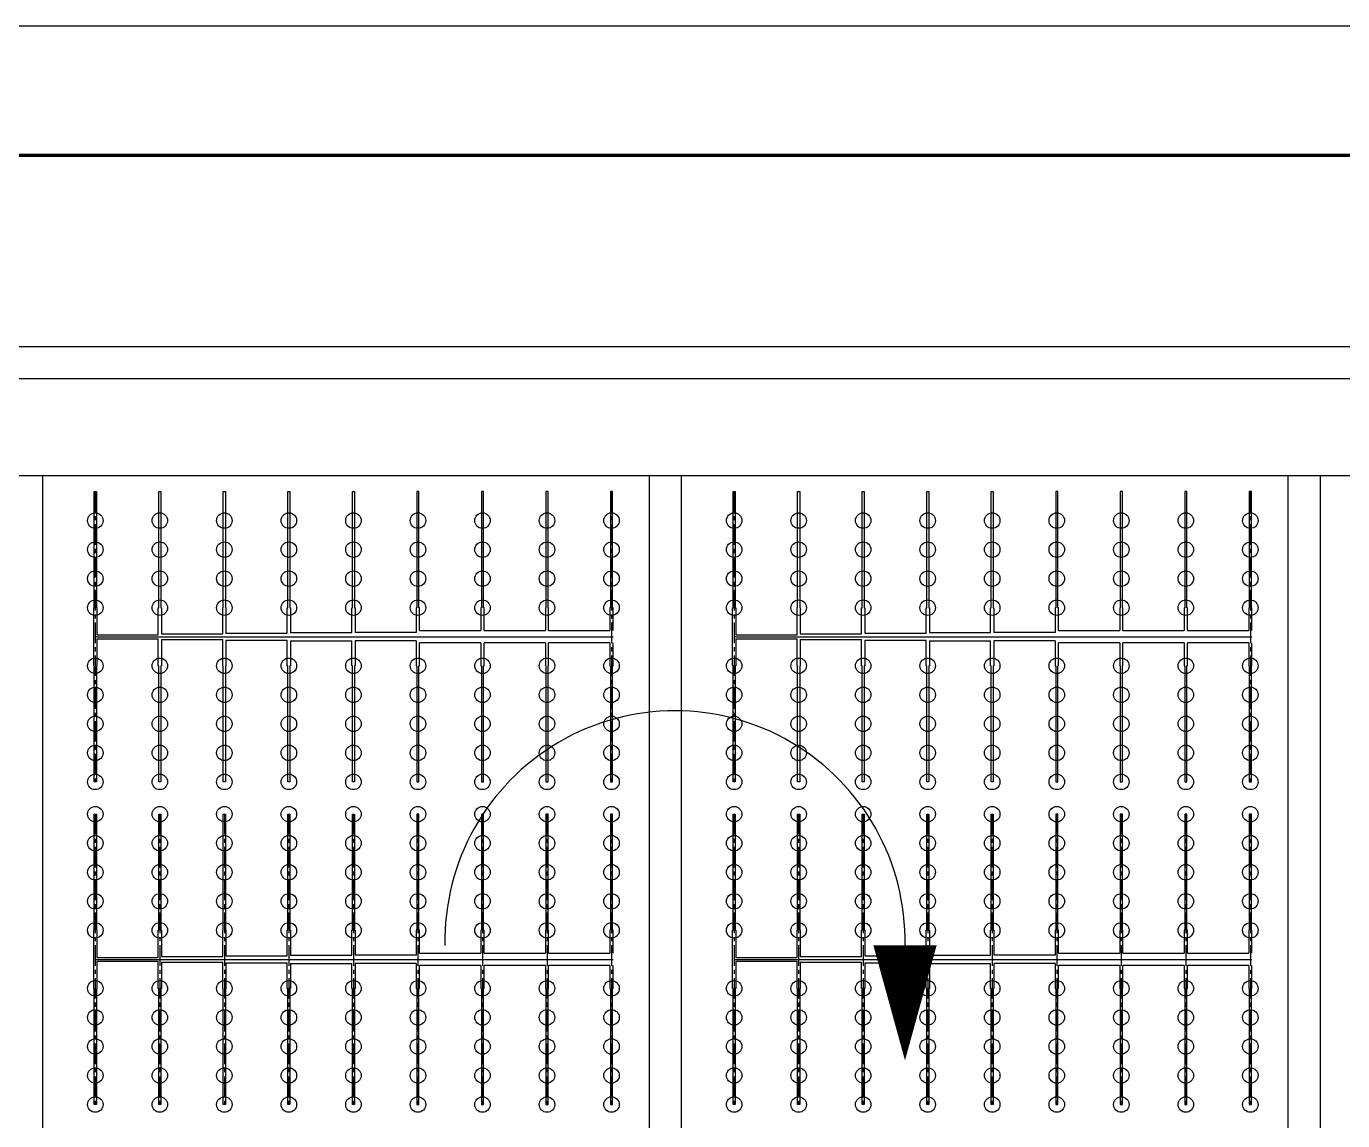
# Model space of a CAD drawing. Header units: millimetres. Extents: x -299291 to 688124, y -407813 to 623474.
# Drawn here: x -256711 to -236312, y 101980 to 118940 of the extents above; entities that cross this region are included whole.
import ezdxf

# ---------------------------------------------------------------- set-up
doc = ezdxf.new("R2010")
doc.units = ezdxf.units.MM
doc.linetypes.add('CENTER', pattern=[50.8, 31.75, -6.35, 6.35, -6.35])
doc.layers.add('轴线', color=6, linetype='CENTER')
doc.layers.add('边框粗', color=7, linetype='Continuous', lineweight=100)

msp = doc.modelspace()

# ---------------------------------------------------------------- linework, layer by layer
at = {"ltscale": 10}
for p, q in [((-286161.202, 113980.27), (-216861.202, 113980.27)), ((-286161.202, 113480.27), (-216861.202, 113480.27)), ((-256961.202, 111980.27), (-256461.202, 111980.27)), ((-256461.202, 111980.27), (-256461.202, 96363.589)), ((-256461.202, 111980.27), (-247061.202, 111980.27)), ((-256461.202, 111980.27), (-256461.202, 87154.41)), ((-247061.202, 111980.27), (-247061.202, 92956.193)), ((-247061.202, 111980.27), (-246561.202, 111980.27)), ((-247061.202, 111980.27), (-247061.202, 90653.898)), ((-246561.202, 111980.27), (-246561.202, 92772.009)), ((-246561.202, 111980.27), (-237161.202, 111980.27)), ((-246561.202, 111980.27), (-246561.202, 87154.41)), ((-237161.202, 111980.27), (-237161.202, 89416.118)), ((-237161.202, 111980.27), (-236661.202, 111980.27)), ((-237161.202, 111980.27), (-237161.202, 90653.898)), ((-236661.202, 111980.27), (-236661.202, 90310.368)), ((-236661.202, 111980.27), (-227261.202, 111980.27)), ((-236661.202, 111980.27), (-236661.202, 87154.41)), ((-255658.257, 111730.27), (-255626.257, 111730.27)), ((-255658.257, 109930.27), (-255658.257, 111730.27)), ((-255626.257, 111730.27), (-255626.257, 109930.27)), ((-254658.257, 111730.27), (-254626.257, 111730.27)), ((-254658.257, 109930.27), (-254658.257, 111730.27)), ((-254626.257, 111730.27), (-254626.257, 109930.27)), ((-253658.257, 111730.27), (-253626.257, 111730.27)), ((-253658.257, 109930.27), (-253658.257, 111730.27)), ((-253626.257, 111730.27), (-253626.257, 109930.27)), ((-252658.257, 111730.27), (-252626.257, 111730.27)), ((-252658.257, 109930.27), (-252658.257, 111730.27)), ((-252626.257, 111730.27), (-252626.257, 109930.27)), ((-251658.257, 111730.27), (-251626.257, 111730.27)), ((-251658.257, 109930.27), (-251658.257, 111730.27)), ((-251626.257, 111730.27), (-251626.257, 109930.27)), ((-250626.257, 111730.27), (-250658.257, 111730.27)), ((-250658.257, 111730.27), (-250658.257, 109930.27)), ((-250626.257, 109930.27), (-250626.257, 111730.27)), ((-249626.257, 111730.27), (-249658.257, 111730.27)), ((-249658.257, 111730.27), (-249658.257, 109930.27)), ((-249626.257, 109930.27), (-249626.257, 111730.27)), ((-248626.257, 111730.27), (-248658.257, 111730.27)), ((-248658.257, 111730.27), (-248658.257, 109930.27)), ((-248626.257, 109930.27), (-248626.257, 111730.27)), ((-247626.257, 111730.27), (-247658.257, 111730.27)), ((-247658.257, 111730.27), (-247658.257, 109930.27)), ((-247626.257, 109930.27), (-247626.257, 111730.27)), ((-245758.257, 111730.27), (-245726.257, 111730.27)), ((-245758.257, 109930.27), (-245758.257, 111730.27)), ((-245726.257, 111730.27), (-245726.257, 109930.27)), ((-244758.257, 111730.27), (-244726.257, 111730.27)), ((-244758.257, 109930.27), (-244758.257, 111730.27)), ((-244726.257, 111730.27), (-244726.257, 109930.27)), ((-243758.257, 111730.27), (-243726.257, 111730.27)), ((-243758.257, 109930.27), (-243758.257, 111730.27)), ((-243726.257, 111730.27), (-243726.257, 109930.27)), ((-242758.257, 111730.27), (-242726.257, 111730.27)), ((-242758.257, 109930.27), (-242758.257, 111730.27)), ((-242726.257, 111730.27), (-242726.257, 109930.27)), ((-241758.257, 111730.27), (-241726.257, 111730.27)), ((-241758.257, 109930.27), (-241758.257, 111730.27)), ((-241726.257, 111730.27), (-241726.257, 109930.27)), ((-240726.257, 111730.27), (-240758.257, 111730.27)), ((-240758.257, 111730.27), (-240758.257, 109930.27)), ((-240726.257, 109930.27), (-240726.257, 111730.27)), ((-239726.257, 111730.27), (-239758.257, 111730.27)), ((-239758.257, 111730.27), (-239758.257, 109930.27)), ((-239726.257, 109930.27), (-239726.257, 111730.27)), ((-238726.257, 111730.27), (-238758.257, 111730.27)), ((-238758.257, 111730.27), (-238758.257, 109930.27)), ((-238726.257, 109930.27), (-238726.257, 111730.27)), ((-237726.257, 111730.27), (-237758.257, 111730.27)), ((-237758.257, 111730.27), (-237758.257, 109930.27)), ((-237726.257, 109930.27), (-237726.257, 111730.27)), ((-255667.257, 109030.27), (-255667.257, 109930.27)), ((-255667.257, 109930.27), (-255658.257, 109930.27)), ((-255626.257, 109930.27), (-255617.257, 109930.27)), ((-255617.257, 109930.27), (-255617.257, 109510.27)), ((-254667.257, 109510.27), (-254667.257, 109930.27)), ((-254667.257, 109930.27), (-254658.257, 109930.27)), ((-254626.257, 109930.27), (-254617.257, 109930.27)), ((-254617.257, 109930.27), (-254617.257, 109525.27)), ((-253667.257, 109525.27), (-253667.257, 109930.27)), ((-253667.257, 109930.27), (-253658.257, 109930.27)), ((-253626.257, 109930.27), (-253617.257, 109930.27)), ((-253617.257, 109930.27), (-253617.257, 109535.27)), ((-252667.257, 109535.27), (-252667.257, 109930.27)), ((-252667.257, 109930.27), (-252658.257, 109930.27)), ((-252626.257, 109930.27), (-252617.257, 109930.27)), ((-252617.257, 109930.27), (-252617.257, 109545.27)), ((-251667.257, 109545.27), (-251667.257, 109930.27)), ((-251667.257, 109930.27), (-251658.257, 109930.27)), ((-251626.257, 109930.27), (-251617.257, 109930.27)), ((-251617.257, 109930.27), (-251617.257, 109545.27)), ((-250658.257, 109930.27), (-250667.257, 109930.27)), ((-250667.257, 109930.27), (-250667.257, 109545.27)), ((-250617.257, 109930.27), (-250626.257, 109930.27)), ((-250617.257, 109575.27), (-250617.257, 109930.27)), ((-249658.257, 109930.27), (-249667.257, 109930.27)), ((-249667.257, 109930.27), (-249667.257, 109575.27)), ((-249617.257, 109930.27), (-249626.257, 109930.27)), ((-249617.257, 109575.27), (-249617.257, 109930.27)), ((-248658.257, 109930.27), (-248667.257, 109930.27)), ((-248667.257, 109930.27), (-248667.257, 109575.27)), ((-248617.257, 109930.27), (-248626.257, 109930.27)), ((-248617.257, 109575.27), (-248617.257, 109930.27)), ((-247658.257, 109930.27), (-247667.257, 109930.27)), ((-247667.257, 109930.27), (-247667.257, 109575.27)), ((-247617.257, 109930.27), (-247626.257, 109930.27)), ((-247617.257, 109575.27), (-247617.257, 109930.27)), ((-245767.257, 109030.27), (-245767.257, 109930.27)), ((-245767.257, 109930.27), (-245758.257, 109930.27)), ((-245726.257, 109930.27), (-245717.257, 109930.27)), ((-245717.257, 109930.27), (-245717.257, 109510.27)), ((-244767.257, 109510.27), (-244767.257, 109930.27)), ((-244767.257, 109930.27), (-244758.257, 109930.27)), ((-244726.257, 109930.27), (-244717.257, 109930.27)), ((-244717.257, 109930.27), (-244717.257, 109525.27)), ((-243767.257, 109525.27), (-243767.257, 109930.27)), ((-243767.257, 109930.27), (-243758.257, 109930.27)), ((-243726.257, 109930.27), (-243717.257, 109930.27)), ((-243717.257, 109930.27), (-243717.257, 109535.27)), ((-242767.257, 109535.27), (-242767.257, 109930.27)), ((-242767.257, 109930.27), (-242758.257, 109930.27)), ((-242726.257, 109930.27), (-242717.257, 109930.27)), ((-242717.257, 109930.27), (-242717.257, 109545.27)), ((-241767.257, 109545.27), (-241767.257, 109930.27)), ((-241767.257, 109930.27), (-241758.257, 109930.27)), ((-241726.257, 109930.27), (-241717.257, 109930.27)), ((-241717.257, 109930.27), (-241717.257, 109545.27)), ((-240758.257, 109930.27), (-240767.257, 109930.27)), ((-240767.257, 109930.27), (-240767.257, 109545.27)), ((-240717.257, 109930.27), (-240726.257, 109930.27)), ((-240717.257, 109575.27), (-240717.257, 109930.27)), ((-239758.257, 109930.27), (-239767.257, 109930.27)), ((-239767.257, 109930.27), (-239767.257, 109575.27)), ((-239717.257, 109930.27), (-239726.257, 109930.27)), ((-239717.257, 109575.27), (-239717.257, 109930.27)), ((-238758.257, 109930.27), (-238767.257, 109930.27)), ((-238767.257, 109930.27), (-238767.257, 109575.27)), ((-238717.257, 109930.27), (-238726.257, 109930.27)), ((-238717.257, 109575.27), (-238717.257, 109930.27)), ((-237758.257, 109930.27), (-237767.257, 109930.27)), ((-237767.257, 109930.27), (-237767.257, 109575.27)), ((-237717.257, 109930.27), (-237726.257, 109930.27)), ((-237717.257, 109575.27), (-237717.257, 109930.27)), ((-252617.257, 109545.27), (-251667.257, 109545.27)), ((-250667.257, 109545.27), (-251617.257, 109545.27)), ((-250617.257, 109575.27), (-249667.257, 109575.27)), ((-249617.257, 109575.27), (-248667.257, 109575.27)), ((-248617.257, 109575.27), (-247667.257, 109575.27)), ((-242717.257, 109545.27), (-241767.257, 109545.27)), ((-240767.257, 109545.27), (-241717.257, 109545.27)), ((-240717.257, 109575.27), (-239767.257, 109575.27)), ((-239717.257, 109575.27), (-238767.257, 109575.27)), ((-238717.257, 109575.27), (-237767.257, 109575.27)), ((-255617.257, 109480.27), (-255642.2, 109480.27)), ((-255617.257, 109510.27), (-254667.257, 109510.27)), ((-255617.257, 109480.27), (-247617.257, 109480.27)), ((-255617.257, 109450.27), (-255617.257, 109030.27)), ((-255617.257, 109450.27), (-254667.257, 109450.27)), ((-254667.257, 109030.27), (-254667.257, 109450.27)), ((-254617.257, 109525.27), (-253667.257, 109525.27)), ((-254617.257, 109435.27), (-254617.257, 109030.27)), ((-254617.257, 109435.27), (-253667.257, 109435.27)), ((-253667.257, 109030.27), (-253667.257, 109435.27)), ((-253617.257, 109535.27), (-252667.257, 109535.27)), ((-253617.257, 109425.27), (-253617.257, 109030.27)), ((-253617.257, 109425.27), (-252667.257, 109425.27)), ((-252667.257, 109030.27), (-252667.257, 109425.27)), ((-252617.257, 109415.27), (-252617.257, 109030.27)), ((-252617.257, 109415.27), (-251667.257, 109415.27)), ((-251667.257, 109030.27), (-251667.257, 109415.27)), ((-251617.257, 109415.27), (-251617.257, 109030.27)), ((-250667.257, 109415.27), (-251617.257, 109415.27)), ((-250667.257, 109415.27), (-250667.257, 109030.27)), ((-250617.257, 109030.27), (-250617.257, 109385.27)), ((-249667.257, 109385.27), (-250617.257, 109385.27)), ((-249667.257, 109385.27), (-249667.257, 109030.27)), ((-249617.257, 109030.27), (-249617.257, 109385.27)), ((-248667.257, 109385.27), (-249617.257, 109385.27)), ((-248667.257, 109385.27), (-248667.257, 109030.27)), ((-248617.257, 109030.27), (-248617.257, 109385.27)), ((-247667.257, 109385.27), (-248617.257, 109385.27)), ((-247667.257, 109385.27), (-247667.257, 109030.27)), ((-247617.257, 109030.27), (-247617.257, 109385.27)), ((-245717.257, 109480.27), (-245742.2, 109480.27)), ((-245717.257, 109510.27), (-244767.257, 109510.27)), ((-245717.257, 109480.27), (-237717.257, 109480.27)), ((-245717.257, 109450.27), (-245717.257, 109030.27)), ((-245717.257, 109450.27), (-244767.257, 109450.27)), ((-244767.257, 109030.27), (-244767.257, 109450.27)), ((-244717.257, 109525.27), (-243767.257, 109525.27)), ((-244717.257, 109435.27), (-244717.257, 109030.27)), ((-244717.257, 109435.27), (-243767.257, 109435.27)), ((-243767.257, 109030.27), (-243767.257, 109435.27)), ((-243717.257, 109535.27), (-242767.257, 109535.27)), ((-243717.257, 109425.27), (-243717.257, 109030.27)), ((-243717.257, 109425.27), (-242767.257, 109425.27)), ((-242767.257, 109030.27), (-242767.257, 109425.27)), ((-242717.257, 109415.27), (-242717.257, 109030.27)), ((-242717.257, 109415.27), (-241767.257, 109415.27)), ((-241767.257, 109030.27), (-241767.257, 109415.27)), ((-241717.257, 109415.27), (-241717.257, 109030.27)), ((-240767.257, 109415.27), (-241717.257, 109415.27)), ((-240767.257, 109415.27), (-240767.257, 109030.27)), ((-240717.257, 109030.27), (-240717.257, 109385.27)), ((-239767.257, 109385.27), (-240717.257, 109385.27)), ((-239767.257, 109385.27), (-239767.257, 109030.27)), ((-239717.257, 109030.27), (-239717.257, 109385.27)), ((-238767.257, 109385.27), (-239717.257, 109385.27)), ((-238767.257, 109385.27), (-238767.257, 109030.27)), ((-238717.257, 109030.27), (-238717.257, 109385.27)), ((-237767.257, 109385.27), (-238717.257, 109385.27)), ((-237767.257, 109385.27), (-237767.257, 109030.27)), ((-237717.257, 109030.27), (-237717.257, 109385.27)), ((-255658.257, 109030.27), (-255667.257, 109030.27)), ((-255658.257, 107230.27), (-255658.257, 109030.27)), ((-255617.257, 109030.27), (-255626.257, 109030.27)), ((-255626.257, 109030.27), (-255626.257, 107230.27)), ((-254658.257, 109030.27), (-254667.257, 109030.27)), ((-254658.257, 107230.27), (-254658.257, 109030.27)), ((-254617.257, 109030.27), (-254626.257, 109030.27)), ((-254626.257, 109030.27), (-254626.257, 107230.27)), ((-253658.257, 109030.27), (-253667.257, 109030.27)), ((-253658.257, 107230.27), (-253658.257, 109030.27)), ((-253617.257, 109030.27), (-253626.257, 109030.27)), ((-253626.257, 109030.27), (-253626.257, 107230.27)), ((-252658.257, 109030.27), (-252667.257, 109030.27)), ((-252658.257, 107230.27), (-252658.257, 109030.27)), ((-252617.257, 109030.27), (-252626.257, 109030.27)), ((-252626.257, 109030.27), (-252626.257, 107230.27)), ((-251658.257, 109030.27), (-251667.257, 109030.27)), ((-251658.257, 107230.27), (-251658.257, 109030.27)), ((-251617.257, 109030.27), (-251626.257, 109030.27)), ((-251626.257, 109030.27), (-251626.257, 107230.27)), ((-250667.257, 109030.27), (-250658.257, 109030.27)), ((-250658.257, 109030.27), (-250658.257, 107230.27)), ((-250626.257, 107230.27), (-250626.257, 109030.27)), ((-250626.257, 109030.27), (-250617.257, 109030.27)), ((-249667.257, 109030.27), (-249658.257, 109030.27)), ((-249658.257, 109030.27), (-249658.257, 107230.27)), ((-249626.257, 107230.27), (-249626.257, 109030.27)), ((-249626.257, 109030.27), (-249617.257, 109030.27)), ((-248667.257, 109030.27), (-248658.257, 109030.27)), ((-248658.257, 109030.27), (-248658.257, 107230.27)), ((-248626.257, 107230.27), (-248626.257, 109030.27)), ((-248626.257, 109030.27), (-248617.257, 109030.27)), ((-247667.257, 109030.27), (-247658.257, 109030.27)), ((-247658.257, 109030.27), (-247658.257, 107230.27)), ((-247626.257, 107230.27), (-247626.257, 109030.27)), ((-247626.257, 109030.27), (-247617.257, 109030.27)), ((-245758.257, 109030.27), (-245767.257, 109030.27)), ((-245758.257, 107230.27), (-245758.257, 109030.27)), ((-245717.257, 109030.27), (-245726.257, 109030.27)), ((-245726.257, 109030.27), (-245726.257, 107230.27)), ((-244758.257, 109030.27), (-244767.257, 109030.27)), ((-244758.257, 107230.27), (-244758.257, 109030.27)), ((-244717.257, 109030.27), (-244726.257, 109030.27)), ((-244726.257, 109030.27), (-244726.257, 107230.27)), ((-243758.257, 109030.27), (-243767.257, 109030.27)), ((-243758.257, 107230.27), (-243758.257, 109030.27)), ((-243717.257, 109030.27), (-243726.257, 109030.27)), ((-243726.257, 109030.27), (-243726.257, 107230.27)), ((-242758.257, 109030.27), (-242767.257, 109030.27)), ((-242758.257, 107230.27), (-242758.257, 109030.27)), ((-242717.257, 109030.27), (-242726.257, 109030.27)), ((-242726.257, 109030.27), (-242726.257, 107230.27)), ((-241758.257, 109030.27), (-241767.257, 109030.27)), ((-241758.257, 107230.27), (-241758.257, 109030.27)), ((-241717.257, 109030.27), (-241726.257, 109030.27)), ((-241726.257, 109030.27), (-241726.257, 107230.27)), ((-240767.257, 109030.27), (-240758.257, 109030.27)), ((-240758.257, 109030.27), (-240758.257, 107230.27)), ((-240726.257, 107230.27), (-240726.257, 109030.27)), ((-240726.257, 109030.27), (-240717.257, 109030.27)), ((-239767.257, 109030.27), (-239758.257, 109030.27)), ((-239758.257, 109030.27), (-239758.257, 107230.27)), ((-239726.257, 107230.27), (-239726.257, 109030.27)), ((-239726.257, 109030.27), (-239717.257, 109030.27)), ((-238767.257, 109030.27), (-238758.257, 109030.27)), ((-238758.257, 109030.27), (-238758.257, 107230.27)), ((-238726.257, 107230.27), (-238726.257, 109030.27)), ((-238726.257, 109030.27), (-238717.257, 109030.27)), ((-237767.257, 109030.27), (-237758.257, 109030.27)), ((-237758.257, 109030.27), (-237758.257, 107230.27)), ((-237726.257, 107230.27), (-237726.257, 109030.27)), ((-237726.257, 109030.27), (-237717.257, 109030.27)), ((-255626.257, 107230.27), (-255658.257, 107230.27)), ((-254626.257, 107230.27), (-254658.257, 107230.27)), ((-253626.257, 107230.27), (-253658.257, 107230.27)), ((-252626.257, 107230.27), (-252658.257, 107230.27)), ((-251626.257, 107230.27), (-251658.257, 107230.27)), ((-250658.257, 107230.27), (-250626.257, 107230.27)), ((-249658.257, 107230.27), (-249626.257, 107230.27)), ((-248658.257, 107230.27), (-248626.257, 107230.27)), ((-247658.257, 107230.27), (-247626.257, 107230.27)), ((-245726.257, 107230.27), (-245758.257, 107230.27)), ((-244726.257, 107230.27), (-244758.257, 107230.27)), ((-243726.257, 107230.27), (-243758.257, 107230.27)), ((-242726.257, 107230.27), (-242758.257, 107230.27)), ((-241726.257, 107230.27), (-241758.257, 107230.27)), ((-240758.257, 107230.27), (-240726.257, 107230.27)), ((-239758.257, 107230.27), (-239726.257, 107230.27)), ((-238758.257, 107230.27), (-238726.257, 107230.27)), ((-237758.257, 107230.27), (-237726.257, 107230.27)), ((-255658.257, 106730.27), (-255626.257, 106730.27)), ((-255658.257, 104930.27), (-255658.257, 106730.27)), ((-255626.257, 106730.27), (-255626.257, 104930.27)), ((-254658.257, 106730.27), (-254626.257, 106730.27)), ((-254658.257, 104930.27), (-254658.257, 106730.27)), ((-254626.257, 106730.27), (-254626.257, 104930.27)), ((-253658.257, 106730.27), (-253626.257, 106730.27)), ((-253658.257, 104930.27), (-253658.257, 106730.27)), ((-253626.257, 106730.27), (-253626.257, 104930.27)), ((-252658.257, 106730.27), (-252626.257, 106730.27)), ((-252658.257, 104930.27), (-252658.257, 106730.27)), ((-252626.257, 106730.27), (-252626.257, 104930.27)), ((-251658.257, 106730.27), (-251626.257, 106730.27)), ((-251658.257, 104930.27), (-251658.257, 106730.27)), ((-251626.257, 106730.27), (-251626.257, 104930.27)), ((-250626.257, 106730.27), (-250658.257, 106730.27)), ((-250658.257, 106730.27), (-250658.257, 104930.27)), ((-250626.257, 104930.27), (-250626.257, 106730.27)), ((-249626.257, 106730.27), (-249658.257, 106730.27)), ((-249658.257, 106730.27), (-249658.257, 104930.27)), ((-249626.257, 104930.27), (-249626.257, 106730.27)), ((-248626.257, 106730.27), (-248658.257, 106730.27)), ((-248658.257, 106730.27), (-248658.257, 104930.27)), ((-248626.257, 104930.27), (-248626.257, 106730.27)), ((-247626.257, 106730.27), (-247658.257, 106730.27)), ((-247658.257, 106730.27), (-247658.257, 104930.27)), ((-247626.257, 104930.27), (-247626.257, 106730.27)), ((-245758.257, 106730.27), (-245726.257, 106730.27)), ((-245758.257, 104930.27), (-245758.257, 106730.27)), ((-245726.257, 106730.27), (-245726.257, 104930.27)), ((-244758.257, 106730.27), (-244726.257, 106730.27)), ((-244758.257, 104930.27), (-244758.257, 106730.27)), ((-244726.257, 106730.27), (-244726.257, 104930.27)), ((-243758.257, 106730.27), (-243726.257, 106730.27)), ((-243758.257, 104930.27), (-243758.257, 106730.27)), ((-243726.257, 106730.27), (-243726.257, 104930.27)), ((-242758.257, 106730.27), (-242726.257, 106730.27)), ((-242758.257, 104930.27), (-242758.257, 106730.27)), ((-242726.257, 106730.27), (-242726.257, 104930.27)), ((-241758.257, 106730.27), (-241726.257, 106730.27)), ((-241758.257, 104930.27), (-241758.257, 106730.27)), ((-241726.257, 106730.27), (-241726.257, 104930.27)), ((-240726.257, 106730.27), (-240758.257, 106730.27)), ((-240758.257, 106730.27), (-240758.257, 104930.27)), ((-240726.257, 104930.27), (-240726.257, 106730.27)), ((-239726.257, 106730.27), (-239758.257, 106730.27)), ((-239758.257, 106730.27), (-239758.257, 104930.27)), ((-239726.257, 104930.27), (-239726.257, 106730.27)), ((-238726.257, 106730.27), (-238758.257, 106730.27)), ((-238758.257, 106730.27), (-238758.257, 104930.27)), ((-238726.257, 104930.27), (-238726.257, 106730.27)), ((-237726.257, 106730.27), (-237758.257, 106730.27)), ((-237758.257, 106730.27), (-237758.257, 104930.27)), ((-237726.257, 104930.27), (-237726.257, 106730.27)), ((-255667.257, 104030.27), (-255667.257, 104930.27)), ((-255667.257, 104930.27), (-255658.257, 104930.27)), ((-255626.257, 104930.27), (-255617.257, 104930.27)), ((-255617.257, 104930.27), (-255617.257, 104510.27)), ((-254667.257, 104510.27), (-254667.257, 104930.27)), ((-254667.257, 104930.27), (-254658.257, 104930.27)), ((-254626.257, 104930.27), (-254617.257, 104930.27)), ((-254617.257, 104930.27), (-254617.257, 104525.27)), ((-253667.257, 104525.27), (-253667.257, 104930.27)), ((-253667.257, 104930.27), (-253658.257, 104930.27)), ((-253626.257, 104930.27), (-253617.257, 104930.27)), ((-253617.257, 104930.27), (-253617.257, 104535.27)), ((-252667.257, 104535.27), (-252667.257, 104930.27)), ((-252667.257, 104930.27), (-252658.257, 104930.27)), ((-252626.257, 104930.27), (-252617.257, 104930.27)), ((-252617.257, 104930.27), (-252617.257, 104545.27)), ((-251667.257, 104545.27), (-251667.257, 104930.27)), ((-251667.257, 104930.27), (-251658.257, 104930.27)), ((-251626.257, 104930.27), (-251617.257, 104930.27)), ((-251617.257, 104930.27), (-251617.257, 104545.27)), ((-250658.257, 104930.27), (-250667.257, 104930.27)), ((-250667.257, 104930.27), (-250667.257, 104545.27)), ((-250617.257, 104930.27), (-250626.257, 104930.27)), ((-250617.257, 104575.27), (-250617.257, 104930.27)), ((-249658.257, 104930.27), (-249667.257, 104930.27)), ((-249667.257, 104930.27), (-249667.257, 104575.27)), ((-249617.257, 104930.27), (-249626.257, 104930.27)), ((-249617.257, 104575.27), (-249617.257, 104930.27)), ((-248658.257, 104930.27), (-248667.257, 104930.27)), ((-248667.257, 104930.27), (-248667.257, 104575.27)), ((-248617.257, 104930.27), (-248626.257, 104930.27)), ((-248617.257, 104575.27), (-248617.257, 104930.27)), ((-247658.257, 104930.27), (-247667.257, 104930.27)), ((-247667.257, 104930.27), (-247667.257, 104575.27)), ((-247617.257, 104930.27), (-247626.257, 104930.27)), ((-247617.257, 104575.27), (-247617.257, 104930.27)), ((-245767.257, 104030.27), (-245767.257, 104930.27)), ((-245767.257, 104930.27), (-245758.257, 104930.27)), ((-245726.257, 104930.27), (-245717.257, 104930.27)), ((-245717.257, 104930.27), (-245717.257, 104510.27)), ((-244767.257, 104510.27), (-244767.257, 104930.27)), ((-244767.257, 104930.27), (-244758.257, 104930.27)), ((-244726.257, 104930.27), (-244717.257, 104930.27)), ((-244717.257, 104930.27), (-244717.257, 104525.27)), ((-243767.257, 104525.27), (-243767.257, 104930.27)), ((-243767.257, 104930.27), (-243758.257, 104930.27)), ((-243726.257, 104930.27), (-243717.257, 104930.27)), ((-243717.257, 104930.27), (-243717.257, 104535.27)), ((-242767.257, 104535.27), (-242767.257, 104930.27)), ((-242767.257, 104930.27), (-242758.257, 104930.27)), ((-242726.257, 104930.27), (-242717.257, 104930.27)), ((-242717.257, 104930.27), (-242717.257, 104545.27)), ((-241767.257, 104545.27), (-241767.257, 104930.27)), ((-241767.257, 104930.27), (-241758.257, 104930.27)), ((-241726.257, 104930.27), (-241717.257, 104930.27)), ((-241717.257, 104930.27), (-241717.257, 104545.27)), ((-240758.257, 104930.27), (-240767.257, 104930.27)), ((-240767.257, 104930.27), (-240767.257, 104545.27)), ((-240717.257, 104930.27), (-240726.257, 104930.27)), ((-240717.257, 104575.27), (-240717.257, 104930.27)), ((-239758.257, 104930.27), (-239767.257, 104930.27)), ((-239767.257, 104930.27), (-239767.257, 104575.27)), ((-239717.257, 104930.27), (-239726.257, 104930.27)), ((-239717.257, 104575.27), (-239717.257, 104930.27)), ((-238758.257, 104930.27), (-238767.257, 104930.27)), ((-238767.257, 104930.27), (-238767.257, 104575.27)), ((-238717.257, 104930.27), (-238726.257, 104930.27)), ((-238717.257, 104575.27), (-238717.257, 104930.27)), ((-237758.257, 104930.27), (-237767.257, 104930.27)), ((-237767.257, 104930.27), (-237767.257, 104575.27)), ((-237717.257, 104930.27), (-237726.257, 104930.27)), ((-237717.257, 104575.27), (-237717.257, 104930.27)), ((-255642.257, 104480.27), (-247617.257, 104480.27)), ((-255617.257, 104510.27), (-254667.257, 104510.27)), ((-255617.257, 104450.27), (-255617.257, 104030.27)), ((-255617.257, 104450.27), (-254667.257, 104450.27)), ((-254667.257, 104030.27), (-254667.257, 104450.27)), ((-254617.257, 104525.27), (-253667.257, 104525.27)), ((-253617.257, 104535.27), (-252667.257, 104535.27)), ((-252617.257, 104545.27), (-251667.257, 104545.27)), ((-250667.257, 104545.27), (-251617.257, 104545.27)), ((-250617.257, 104575.27), (-249667.257, 104575.27)), ((-249617.257, 104575.27), (-248667.257, 104575.27)), ((-248617.257, 104575.27), (-247667.257, 104575.27)), ((-245742.257, 104480.27), (-237717.257, 104480.27)), ((-245717.257, 104510.27), (-244767.257, 104510.27)), ((-245717.257, 104450.27), (-245717.257, 104030.27)), ((-245717.257, 104450.27), (-244767.257, 104450.27)), ((-244767.257, 104030.27), (-244767.257, 104450.27)), ((-244717.257, 104525.27), (-243767.257, 104525.27)), ((-243717.257, 104535.27), (-242767.257, 104535.27)), ((-242717.257, 104545.27), (-241767.257, 104545.27)), ((-240767.257, 104545.27), (-241717.257, 104545.27)), ((-240717.257, 104575.27), (-239767.257, 104575.27)), ((-239717.257, 104575.27), (-238767.257, 104575.27)), ((-238717.257, 104575.27), (-237767.257, 104575.27)), ((-254617.257, 104435.27), (-254617.257, 104030.27)), ((-254617.257, 104435.27), (-253667.257, 104435.27)), ((-253667.257, 104030.27), (-253667.257, 104435.27)), ((-253617.257, 104425.27), (-253617.257, 104030.27)), ((-253617.257, 104425.27), (-252667.257, 104425.27)), ((-252667.257, 104030.27), (-252667.257, 104425.27)), ((-252617.257, 104415.27), (-252617.257, 104030.27)), ((-252617.257, 104415.27), (-251667.257, 104415.27)), ((-251667.257, 104030.27), (-251667.257, 104415.27)), ((-251617.257, 104415.27), (-251617.257, 104030.27)), ((-250667.257, 104415.27), (-251617.257, 104415.27)), ((-250667.257, 104415.27), (-250667.257, 104030.27)), ((-250617.257, 104030.27), (-250617.257, 104385.27)), ((-249667.257, 104385.27), (-250617.257, 104385.27)), ((-249667.257, 104385.27), (-249667.257, 104030.27)), ((-249617.257, 104030.27), (-249617.257, 104385.27)), ((-248667.257, 104385.27), (-249617.257, 104385.27)), ((-248667.257, 104385.27), (-248667.257, 104030.27)), ((-248617.257, 104030.27), (-248617.257, 104385.27)), ((-247667.257, 104385.27), (-248617.257, 104385.27)), ((-247667.257, 104385.27), (-247667.257, 104030.27)), ((-247617.257, 104030.27), (-247617.257, 104385.27)), ((-244717.257, 104435.27), (-244717.257, 104030.27)), ((-244717.257, 104435.27), (-243767.257, 104435.27)), ((-243767.257, 104030.27), (-243767.257, 104435.27)), ((-243717.257, 104425.27), (-243717.257, 104030.27)), ((-243717.257, 104425.27), (-242767.257, 104425.27)), ((-242767.257, 104030.27), (-242767.257, 104425.27)), ((-242717.257, 104415.27), (-242717.257, 104030.27)), ((-242717.257, 104415.27), (-241767.257, 104415.27)), ((-241767.257, 104030.27), (-241767.257, 104415.27)), ((-241717.257, 104415.27), (-241717.257, 104030.27)), ((-240767.257, 104415.27), (-241717.257, 104415.27)), ((-240767.257, 104415.27), (-240767.257, 104030.27)), ((-240717.257, 104030.27), (-240717.257, 104385.27)), ((-239767.257, 104385.27), (-240717.257, 104385.27)), ((-239767.257, 104385.27), (-239767.257, 104030.27)), ((-239717.257, 104030.27), (-239717.257, 104385.27)), ((-238767.257, 104385.27), (-239717.257, 104385.27)), ((-238767.257, 104385.27), (-238767.257, 104030.27)), ((-238717.257, 104030.27), (-238717.257, 104385.27)), ((-237767.257, 104385.27), (-238717.257, 104385.27)), ((-237767.257, 104385.27), (-237767.257, 104030.27)), ((-237717.257, 104030.27), (-237717.257, 104385.27)), ((-255658.257, 104030.27), (-255667.257, 104030.27)), ((-255658.257, 102230.27), (-255658.257, 104030.27)), ((-255617.257, 104030.27), (-255626.257, 104030.27)), ((-255626.257, 104030.27), (-255626.257, 102230.27)), ((-254658.257, 104030.27), (-254667.257, 104030.27)), ((-254658.257, 102230.27), (-254658.257, 104030.27)), ((-254617.257, 104030.27), (-254626.257, 104030.27)), ((-254626.257, 104030.27), (-254626.257, 102230.27)), ((-253658.257, 104030.27), (-253667.257, 104030.27)), ((-253658.257, 102230.27), (-253658.257, 104030.27)), ((-253617.257, 104030.27), (-253626.257, 104030.27)), ((-253626.257, 104030.27), (-253626.257, 102230.27)), ((-252658.257, 104030.27), (-252667.257, 104030.27)), ((-252658.257, 102230.27), (-252658.257, 104030.27)), ((-252617.257, 104030.27), (-252626.257, 104030.27)), ((-252626.257, 104030.27), (-252626.257, 102230.27)), ((-251658.257, 104030.27), (-251667.257, 104030.27)), ((-251658.257, 102230.27), (-251658.257, 104030.27)), ((-251617.257, 104030.27), (-251626.257, 104030.27)), ((-251626.257, 104030.27), (-251626.257, 102230.27)), ((-250667.257, 104030.27), (-250658.257, 104030.27)), ((-250658.257, 104030.27), (-250658.257, 102230.27)), ((-250626.257, 102230.27), (-250626.257, 104030.27)), ((-250626.257, 104030.27), (-250617.257, 104030.27)), ((-249667.257, 104030.27), (-249658.257, 104030.27)), ((-249658.257, 104030.27), (-249658.257, 102230.27)), ((-249626.257, 102230.27), (-249626.257, 104030.27)), ((-249626.257, 104030.27), (-249617.257, 104030.27)), ((-248667.257, 104030.27), (-248658.257, 104030.27)), ((-248658.257, 104030.27), (-248658.257, 102230.27)), ((-248626.257, 102230.27), (-248626.257, 104030.27)), ((-248626.257, 104030.27), (-248617.257, 104030.27)), ((-247667.257, 104030.27), (-247658.257, 104030.27)), ((-247658.257, 104030.27), (-247658.257, 102230.27)), ((-247626.257, 102230.27), (-247626.257, 104030.27)), ((-247626.257, 104030.27), (-247617.257, 104030.27)), ((-245758.257, 104030.27), (-245767.257, 104030.27)), ((-245758.257, 102230.27), (-245758.257, 104030.27)), ((-245717.257, 104030.27), (-245726.257, 104030.27)), ((-245726.257, 104030.27), (-245726.257, 102230.27)), ((-244758.257, 104030.27), (-244767.257, 104030.27)), ((-244758.257, 102230.27), (-244758.257, 104030.27)), ((-244717.257, 104030.27), (-244726.257, 104030.27)), ((-244726.257, 104030.27), (-244726.257, 102230.27)), ((-243758.257, 104030.27), (-243767.257, 104030.27)), ((-243758.257, 102230.27), (-243758.257, 104030.27)), ((-243717.257, 104030.27), (-243726.257, 104030.27)), ((-243726.257, 104030.27), (-243726.257, 102230.27)), ((-242758.257, 104030.27), (-242767.257, 104030.27)), ((-242758.257, 102230.27), (-242758.257, 104030.27)), ((-242717.257, 104030.27), (-242726.257, 104030.27)), ((-242726.257, 104030.27), (-242726.257, 102230.27)), ((-241758.257, 104030.27), (-241767.257, 104030.27)), ((-241758.257, 102230.27), (-241758.257, 104030.27)), ((-241717.257, 104030.27), (-241726.257, 104030.27)), ((-241726.257, 104030.27), (-241726.257, 102230.27)), ((-240767.257, 104030.27), (-240758.257, 104030.27)), ((-240758.257, 104030.27), (-240758.257, 102230.27)), ((-240726.257, 102230.27), (-240726.257, 104030.27)), ((-240726.257, 104030.27), (-240717.257, 104030.27)), ((-239767.257, 104030.27), (-239758.257, 104030.27)), ((-239758.257, 104030.27), (-239758.257, 102230.27)), ((-239726.257, 102230.27), (-239726.257, 104030.27)), ((-239726.257, 104030.27), (-239717.257, 104030.27)), ((-238767.257, 104030.27), (-238758.257, 104030.27)), ((-238758.257, 104030.27), (-238758.257, 102230.27)), ((-238726.257, 102230.27), (-238726.257, 104030.27)), ((-238726.257, 104030.27), (-238717.257, 104030.27)), ((-237767.257, 104030.27), (-237758.257, 104030.27)), ((-237758.257, 104030.27), (-237758.257, 102230.27)), ((-237726.257, 102230.27), (-237726.257, 104030.27)), ((-237726.257, 104030.27), (-237717.257, 104030.27)), ((-255626.257, 102230.27), (-255658.257, 102230.27)), ((-254626.257, 102230.27), (-254658.257, 102230.27)), ((-253626.257, 102230.27), (-253658.257, 102230.27)), ((-252626.257, 102230.27), (-252658.257, 102230.27)), ((-251626.257, 102230.27), (-251658.257, 102230.27)), ((-250658.257, 102230.27), (-250626.257, 102230.27)), ((-249658.257, 102230.27), (-249626.257, 102230.27)), ((-248658.257, 102230.27), (-248626.257, 102230.27)), ((-247658.257, 102230.27), (-247626.257, 102230.27)), ((-245726.257, 102230.27), (-245758.257, 102230.27)), ((-244726.257, 102230.27), (-244758.257, 102230.27)), ((-243726.257, 102230.27), (-243758.257, 102230.27)), ((-242726.257, 102230.27), (-242758.257, 102230.27)), ((-241726.257, 102230.27), (-241758.257, 102230.27)), ((-240758.257, 102230.27), (-240726.257, 102230.27)), ((-239758.257, 102230.27), (-239726.257, 102230.27)), ((-238758.257, 102230.27), (-238726.257, 102230.27)), ((-237758.257, 102230.27), (-237726.257, 102230.27))]:
    msp.add_line(p, q, dxfattribs=at)
msp.add_lwpolyline([(-299290.955, 140.137), (-131090.955, 140.137), (-131090.955, 118940.137), (-299290.955, 118940.137)], close=True)
at = {"color": 7, "lineweight": -3}
msp.add_lwpolyline([(-243094.328, 104696.952, 981.097, 0, 0), (-243094.328, 102913.764, 0, 0, 0)], format="xyseb", dxfattribs=at)
at = {"ltscale": 10}
for centre in [(-255642.257, 111280.27), (-254642.257, 111280.27), (-253642.257, 111280.27), (-252642.257, 111280.27), (-251642.257, 111280.27), (-250642.257, 111280.27), (-249642.257, 111280.27), (-248642.257, 111280.27), (-247642.257, 111280.27), (-245742.257, 111280.27), (-244742.257, 111280.27), (-243742.257, 111280.27), (-242742.257, 111280.27), (-241742.257, 111280.27), (-240742.257, 111280.27), (-239742.257, 111280.27), (-238742.257, 111280.27), (-237742.257, 111280.27), (-255642.257, 110830.27), (-254642.257, 110830.27), (-253642.257, 110830.27), (-252642.257, 110830.27), (-251642.257, 110830.27), (-250642.257, 110830.27), (-249642.257, 110830.27), (-248642.257, 110830.27), (-247642.257, 110830.27), (-245742.257, 110830.27), (-244742.257, 110830.27), (-243742.257, 110830.27), (-242742.257, 110830.27), (-241742.257, 110830.27), (-240742.257, 110830.27), (-239742.257, 110830.27), (-238742.257, 110830.27), (-237742.257, 110830.27), (-255642.257, 110380.27), (-254642.257, 110380.27), (-253642.257, 110380.27), (-252642.257, 110380.27), (-251642.257, 110380.27), (-250642.257, 110380.27), (-249642.257, 110380.27), (-248642.257, 110380.27), (-247642.257, 110380.27), (-245742.257, 110380.27), (-244742.257, 110380.27), (-243742.257, 110380.27), (-242742.257, 110380.27), (-241742.257, 110380.27), (-240742.257, 110380.27), (-239742.257, 110380.27), (-238742.257, 110380.27), (-237742.257, 110380.27), (-255642.257, 109930.27), (-254642.257, 109930.27), (-253642.257, 109930.27), (-252642.257, 109930.27), (-251642.257, 109930.27), (-250642.257, 109930.27), (-249642.257, 109930.27), (-248642.257, 109930.27), (-247642.257, 109930.27), (-245742.257, 109930.27), (-244742.257, 109930.27), (-243742.257, 109930.27), (-242742.257, 109930.27), (-241742.257, 109930.27), (-240742.257, 109930.27), (-239742.257, 109930.27), (-238742.257, 109930.27), (-237742.257, 109930.27), (-255642.257, 109030.27), (-254642.257, 109030.27), (-253642.257, 109030.27), (-252642.257, 109030.27), (-251642.257, 109030.27), (-250642.257, 109030.27), (-249642.257, 109030.27), (-248642.257, 109030.27), (-247642.257, 109030.27), (-245742.257, 109030.27), (-244742.257, 109030.27), (-243742.257, 109030.27), (-242742.257, 109030.27), (-241742.257, 109030.27), (-240742.257, 109030.27), (-239742.257, 109030.27), (-238742.257, 109030.27), (-237742.257, 109030.27), (-255642.257, 108580.27), (-254642.257, 108580.27), (-253642.257, 108580.27), (-252642.257, 108580.27), (-251642.257, 108580.27), (-250642.257, 108580.27), (-249642.257, 108580.27), (-248642.257, 108580.27), (-247642.257, 108580.27), (-245742.257, 108580.27), (-244742.257, 108580.27), (-243742.257, 108580.27), (-242742.257, 108580.27), (-241742.257, 108580.27), (-240742.257, 108580.27), (-239742.257, 108580.27), (-238742.257, 108580.27), (-237742.257, 108580.27), (-255642.257, 108130.27), (-254642.257, 108130.27), (-253642.257, 108130.27), (-252642.257, 108130.27), (-251642.257, 108130.27), (-250642.257, 108130.27), (-249642.257, 108130.27), (-248642.257, 108130.27), (-247642.257, 108130.27), (-245742.257, 108130.27), (-244742.257, 108130.27), (-243742.257, 108130.27), (-242742.257, 108130.27), (-241742.257, 108130.27), (-240742.257, 108130.27), (-239742.257, 108130.27), (-238742.257, 108130.27), (-237742.257, 108130.27), (-255642.257, 107680.27), (-254642.257, 107680.27), (-253642.257, 107680.27), (-252642.257, 107680.27), (-251642.257, 107680.27), (-250642.257, 107680.27), (-249642.257, 107680.27), (-248642.257, 107680.27), (-247642.257, 107680.27), (-245742.257, 107680.27), (-244742.257, 107680.27), (-243742.257, 107680.27), (-242742.257, 107680.27), (-241742.257, 107680.27), (-240742.257, 107680.27), (-239742.257, 107680.27), (-238742.257, 107680.27), (-237742.257, 107680.27), (-255642.257, 107230.27), (-254642.257, 107230.27), (-253642.257, 107230.27), (-252642.257, 107230.27), (-251642.257, 107230.27), (-250642.257, 107230.27), (-249642.257, 107230.27), (-248642.257, 107230.27), (-247642.257, 107230.27), (-245742.257, 107230.27), (-244742.257, 107230.27), (-243742.257, 107230.27), (-242742.257, 107230.27), (-241742.257, 107230.27), (-240742.257, 107230.27), (-239742.257, 107230.27), (-238742.257, 107230.27), (-237742.257, 107230.27), (-255642.257, 106730.27), (-254642.257, 106730.27), (-253642.257, 106730.27), (-252642.257, 106730.27), (-251642.257, 106730.27), (-250642.257, 106730.27), (-249642.257, 106730.27), (-248642.257, 106730.27), (-247642.257, 106730.27), (-245742.257, 106730.27), (-244742.257, 106730.27), (-243742.257, 106730.27), (-242742.257, 106730.27), (-241742.257, 106730.27), (-240742.257, 106730.27), (-239742.257, 106730.27), (-238742.257, 106730.27), (-237742.257, 106730.27), (-255642.257, 106280.27), (-254642.257, 106280.27), (-253642.257, 106280.27), (-252642.257, 106280.27), (-251642.257, 106280.27), (-250642.257, 106280.27), (-249642.257, 106280.27), (-248642.257, 106280.27), (-247642.257, 106280.27), (-245742.257, 106280.27), (-244742.257, 106280.27), (-243742.257, 106280.27), (-242742.257, 106280.27), (-241742.257, 106280.27), (-240742.257, 106280.27), (-239742.257, 106280.27), (-238742.257, 106280.27), (-237742.257, 106280.27), (-255642.257, 105830.27), (-254642.257, 105830.27), (-253642.257, 105830.27), (-252642.257, 105830.27), (-251642.257, 105830.27), (-250642.257, 105830.27), (-249642.257, 105830.27), (-248642.257, 105830.27), (-247642.257, 105830.27), (-245742.257, 105830.27), (-244742.257, 105830.27), (-243742.257, 105830.27), (-242742.257, 105830.27), (-241742.257, 105830.27), (-240742.257, 105830.27), (-239742.257, 105830.27), (-238742.257, 105830.27), (-237742.257, 105830.27), (-255642.257, 105380.27), (-254642.257, 105380.27), (-253642.257, 105380.27), (-252642.257, 105380.27), (-251642.257, 105380.27), (-250642.257, 105380.27), (-249642.257, 105380.27), (-248642.257, 105380.27), (-247642.257, 105380.27), (-245742.257, 105380.27), (-244742.257, 105380.27), (-243742.257, 105380.27), (-242742.257, 105380.27), (-241742.257, 105380.27), (-240742.257, 105380.27), (-239742.257, 105380.27), (-238742.257, 105380.27), (-237742.257, 105380.27), (-255642.257, 104930.27), (-254642.257, 104930.27), (-253642.257, 104930.27), (-252642.257, 104930.27), (-251642.257, 104930.27), (-250642.257, 104930.27), (-249642.257, 104930.27), (-248642.257, 104930.27), (-247642.257, 104930.27), (-245742.257, 104930.27), (-244742.257, 104930.27), (-243742.257, 104930.27), (-242742.257, 104930.27), (-241742.257, 104930.27), (-240742.257, 104930.27), (-239742.257, 104930.27), (-238742.257, 104930.27), (-237742.257, 104930.27), (-255642.257, 104030.27), (-254642.257, 104030.27), (-253642.257, 104030.27), (-252642.257, 104030.27), (-251642.257, 104030.27), (-250642.257, 104030.27), (-249642.257, 104030.27), (-248642.257, 104030.27), (-247642.257, 104030.27), (-245742.257, 104030.27), (-244742.257, 104030.27), (-243742.257, 104030.27), (-242742.257, 104030.27), (-241742.257, 104030.27), (-240742.257, 104030.27), (-239742.257, 104030.27), (-238742.257, 104030.27), (-237742.257, 104030.27), (-255642.257, 103580.27), (-254642.257, 103580.27), (-253642.257, 103580.27), (-252642.257, 103580.27), (-251642.257, 103580.27), (-250642.257, 103580.27), (-249642.257, 103580.27), (-248642.257, 103580.27), (-247642.257, 103580.27), (-245742.257, 103580.27), (-244742.257, 103580.27), (-243742.257, 103580.27), (-242742.257, 103580.27), (-241742.257, 103580.27), (-240742.257, 103580.27), (-239742.257, 103580.27), (-238742.257, 103580.27), (-237742.257, 103580.27), (-255642.257, 103130.27), (-254642.257, 103130.27), (-253642.257, 103130.27), (-252642.257, 103130.27), (-251642.257, 103130.27), (-250642.257, 103130.27), (-249642.257, 103130.27), (-248642.257, 103130.27), (-247642.257, 103130.27), (-245742.257, 103130.27), (-244742.257, 103130.27), (-243742.257, 103130.27), (-242742.257, 103130.27), (-241742.257, 103130.27), (-240742.257, 103130.27), (-239742.257, 103130.27), (-238742.257, 103130.27), (-237742.257, 103130.27), (-255642.257, 102680.27), (-254642.257, 102680.27), (-253642.257, 102680.27), (-252642.257, 102680.27), (-251642.257, 102680.27), (-250642.257, 102680.27), (-249642.257, 102680.27), (-248642.257, 102680.27), (-247642.257, 102680.27), (-245742.257, 102680.27), (-244742.257, 102680.27), (-243742.257, 102680.27), (-242742.257, 102680.27), (-241742.257, 102680.27), (-240742.257, 102680.27), (-239742.257, 102680.27), (-238742.257, 102680.27), (-237742.257, 102680.27), (-255642.257, 102230.27), (-254642.257, 102230.27), (-253642.257, 102230.27), (-252642.257, 102230.27), (-251642.257, 102230.27), (-250642.257, 102230.27), (-249642.257, 102230.27), (-248642.257, 102230.27), (-247642.257, 102230.27), (-245742.257, 102230.27), (-244742.257, 102230.27), (-243742.257, 102230.27), (-242742.257, 102230.27), (-241742.257, 102230.27), (-240742.257, 102230.27), (-239742.257, 102230.27), (-238742.257, 102230.27), (-237742.257, 102230.27)]:
    msp.add_circle(centre, 120, dxfattribs=at)
at = {"color": 7, "lineweight": -3}
msp.add_arc((-246659.164, 104766.725), 3565.52, 358.8787302, 181.1212698, dxfattribs=at)
at = {"layer": '轴线', "ltscale": 10}
for p, q in [((-255642.257, 111730.27), (-255642.257, 107230.27)), ((-247642.257, 111730.27), (-247642.257, 107230.27)), ((-245742.257, 111730.27), (-245742.257, 107230.27)), ((-237742.257, 111730.27), (-237742.257, 107230.27)), ((-255642.257, 106730.27), (-255642.257, 102230.27)), ((-254642.257, 106730.27), (-254642.257, 102230.27)), ((-254642.257, 106730.27), (-254642.257, 102230.27)), ((-253642.257, 106730.27), (-253642.257, 102230.27)), ((-253642.257, 106730.27), (-253642.257, 102230.27)), ((-252642.257, 106730.27), (-252642.257, 102230.27)), ((-252642.257, 106730.27), (-252642.257, 102230.27)), ((-251642.257, 106730.27), (-251642.257, 102230.27)), ((-251642.257, 106730.27), (-251642.257, 102230.27)), ((-250642.257, 106730.27), (-250642.257, 102230.27)), ((-250642.257, 106730.27), (-250642.257, 102230.27)), ((-249642.257, 106730.27), (-249642.257, 102230.27)), ((-249642.257, 106730.27), (-249642.257, 102230.27)), ((-248642.257, 106730.27), (-248642.257, 102230.27)), ((-248642.257, 106730.27), (-248642.257, 102230.27)), ((-247642.257, 106730.27), (-247642.257, 102230.27)), ((-245742.257, 106730.27), (-245742.257, 102230.27)), ((-244742.257, 106730.27), (-244742.257, 102230.27)), ((-244742.257, 106730.27), (-244742.257, 102230.27)), ((-243742.257, 106730.27), (-243742.257, 102230.27)), ((-243742.257, 106730.27), (-243742.257, 102230.27)), ((-242742.257, 106730.27), (-242742.257, 102230.27)), ((-242742.257, 106730.27), (-242742.257, 102230.27)), ((-241742.257, 106730.27), (-241742.257, 102230.27)), ((-241742.257, 106730.27), (-241742.257, 102230.27)), ((-240742.257, 106730.27), (-240742.257, 102230.27)), ((-240742.257, 106730.27), (-240742.257, 102230.27)), ((-239742.257, 106730.27), (-239742.257, 102230.27)), ((-239742.257, 106730.27), (-239742.257, 102230.27)), ((-238742.257, 106730.27), (-238742.257, 102230.27)), ((-238742.257, 106730.27), (-238742.257, 102230.27)), ((-237742.257, 106730.27), (-237742.257, 102230.27))]:
    msp.add_line(p, q, dxfattribs=at)
at = {"layer": '边框粗', "lineweight": 100}
msp.add_line((-133090.955, 116940.137), (-294290.955, 116940.137), dxfattribs=at)

doc.saveas('drawing.dxf')
